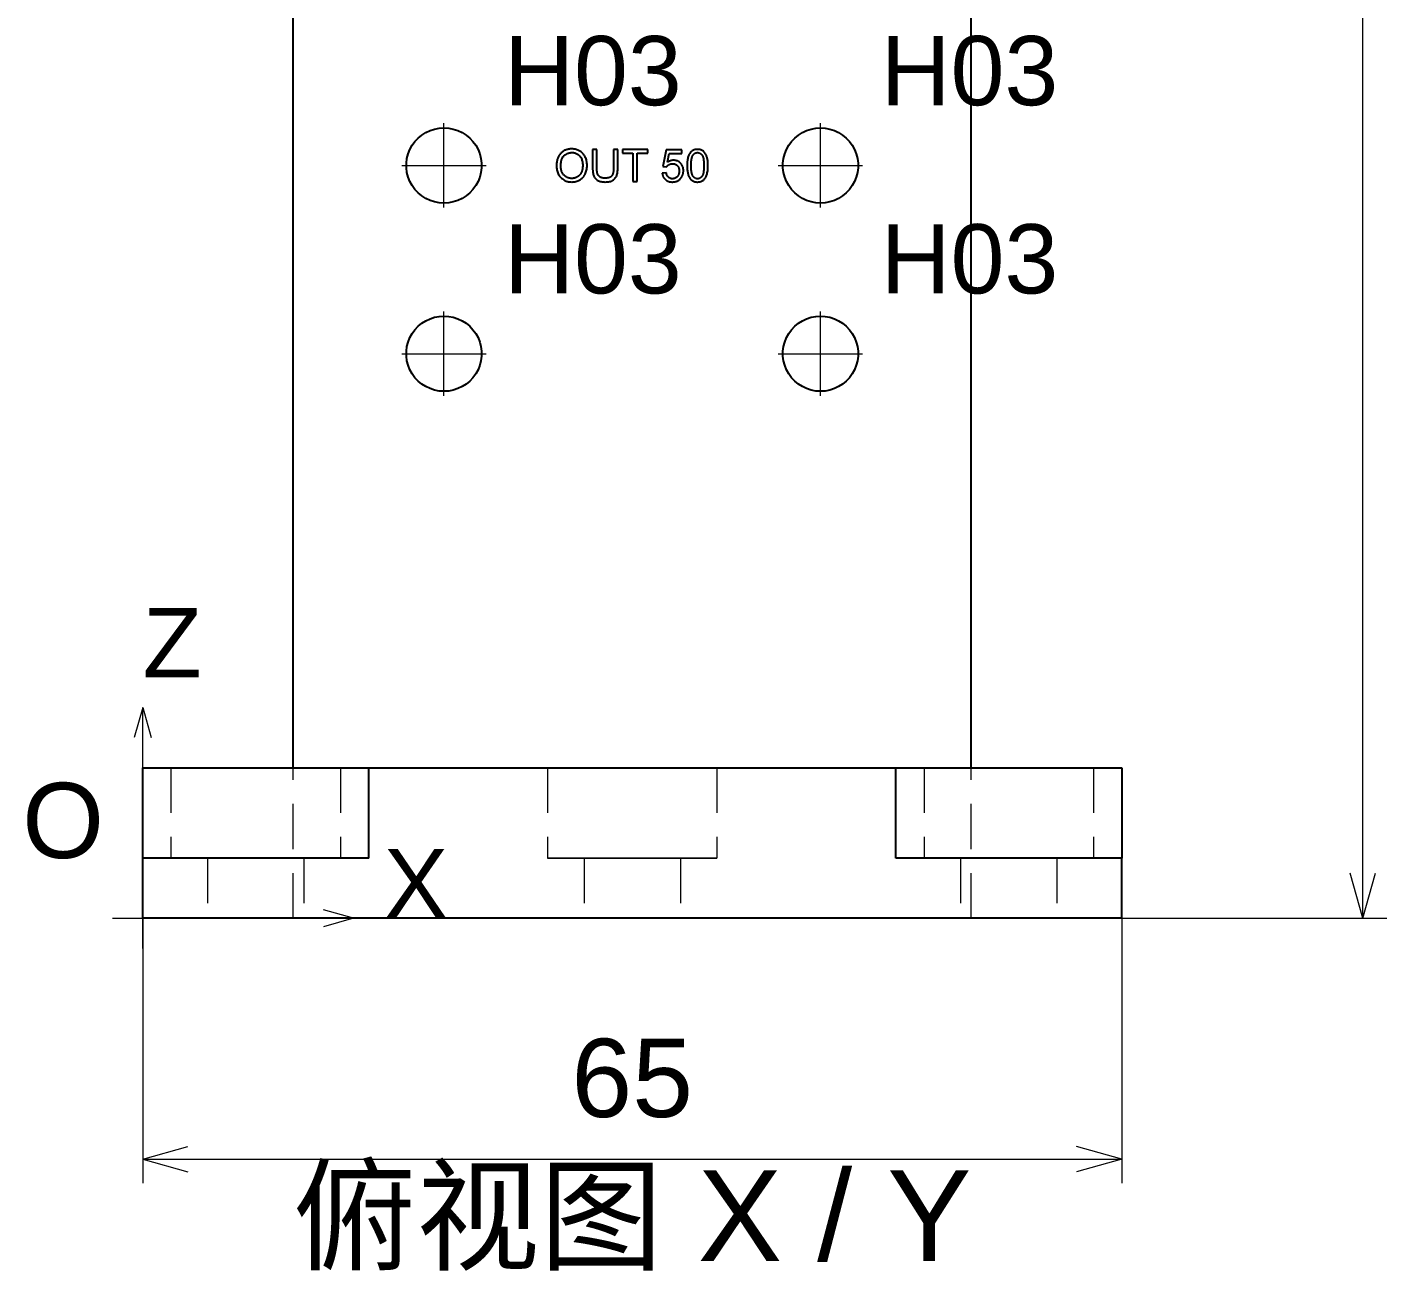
# Paper-space layout '01_三视图' of a CAD drawing. Header units: millimetres. Extents: x 8 to 451, y 8 to 289.
# Drawn here: x 140.92 to 186.05, y 122.04 to 163.34 of the extents above; entities that cross this region are included whole.
import ezdxf
from ezdxf.enums import TextEntityAlignment as Align

# ---------------------------------------------------------------- set-up
doc = ezdxf.new("R2010")
doc.units = ezdxf.units.MM
doc.linetypes.add('WP_HIDDEN', pattern=[2.3, 1.5, -0.8])
for name, color, linetype, lineweight in [('ANNOTATIONS', 7, 'CONTINUOUS', 18), ('HIDDEN', 7, 'WP_HIDDEN', 13), ('VISIBLE', 7, 'CONTINUOUS', 25)]:
    doc.layers.add(name, color=color, linetype=linetype, lineweight=lineweight)
doc.styles.add('CJK', font='Arial Unicode.ttf')

psp = doc.layouts.new('01_三视图')

# ---------------------------------------------------------------- linework, layer by layer
at = {"layer": 'ANNOTATIONS'}
for p, q in [((185.25, 133.75), (185.25, 246.25)), ((154.75, 157.35), (154.75, 160.15)), ((167.25, 157.35), (167.25, 160.15)), ((153.35, 158.75), (156.15, 158.75)), ((165.85, 158.75), (168.65, 158.75)), ((154.75, 151.1), (154.75, 153.9)), ((167.25, 151.1), (167.25, 153.9)), ((153.35, 152.5), (156.15, 152.5)), ((165.85, 152.5), (168.65, 152.5)), ((144.75, 140.75), (144.47, 139.75)), ((144.75, 133.75), (144.75, 140.75)), ((144.75, 140.75), (145.03, 139.75)), ((185.25, 133.75), (184.83, 135.25)), ((185.25, 133.75), (185.67, 135.25)), ((144.75, 132.75), (144.75, 134.75)), ((143.75, 133.75), (145.75, 133.75)), ((144.75, 133.75), (151.75, 133.75)), ((144.75, 133.75), (144.75, 124.95)), ((151.75, 133.75), (150.75, 134.03)), ((151.75, 133.75), (150.75, 133.47)), ((177.25, 133.75), (177.25, 124.95)), ((177.25, 133.75), (186.05, 133.75)), ((144.75, 125.75), (146.25, 126.17)), ((177.25, 125.75), (175.75, 126.17)), ((144.75, 125.75), (177.25, 125.75)), ((144.75, 125.75), (146.25, 125.33)), ((177.25, 125.75), (175.75, 125.33))]:
    psp.add_line(p, q, dxfattribs=at)
at = {"layer": 'HIDDEN'}
for points in [[(149.75, 138.75), (149.75, 246.25)], [(172.25, 138.75), (172.25, 246.25)], [(144.75, 138.75), (148.25, 138.75)], [(144.75, 133.75), (144.75, 138.75)], [(151.312, 138.75), (151.242, 138.75), (151.034, 138.75), (150.699, 138.75), (150.254, 138.75), (149.72, 138.75), (149.126, 138.75), (148.5, 138.75), (147.874, 138.75), (147.28, 138.75), (146.746, 138.75), (146.301, 138.75), (145.966, 138.75), (145.758, 138.75), (145.688, 138.75)], [(145.688, 138.75), (145.705, 138.75), (145.758, 138.75), (145.845, 138.75), (145.966, 138.75), (146.119, 138.75), (146.301, 138.75), (146.511, 138.75), (146.746, 138.75), (147.004, 138.75), (147.28, 138.75), (147.571, 138.75), (147.874, 138.75), (148.185, 138.75), (148.5, 138.75)], [(145.688, 138.75), (145.688, 135.75)], [(148.25, 138.75), (148.418, 138.75), (148.584, 138.75), (148.745, 138.75), (148.901, 138.75), (149.048, 138.75), (149.185, 138.75), (149.311, 138.75), (149.423, 138.75), (149.52, 138.75), (149.601, 138.75), (149.666, 138.75), (149.712, 138.75), (149.741, 138.75), (149.75, 138.75)], [(148.5, 138.75), (148.815, 138.75), (149.126, 138.75), (149.429, 138.75), (149.72, 138.75), (149.996, 138.75), (150.254, 138.75), (150.489, 138.75), (150.699, 138.75), (150.881, 138.75), (151.034, 138.75), (151.155, 138.75), (151.242, 138.75), (151.295, 138.75), (151.312, 138.75)], [(149.75, 138.75), (172.25, 138.75)], [(149.75, 133.75), (149.75, 138.75)], [(151.312, 138.75), (151.312, 135.75)], [(163.812, 138.75), (163.742, 138.75), (163.534, 138.75), (163.199, 138.75), (162.754, 138.75), (162.22, 138.75), (161.626, 138.75), (161, 138.75), (160.374, 138.75), (159.78, 138.75), (159.246, 138.75), (158.801, 138.75), (158.466, 138.75), (158.258, 138.75), (158.188, 138.75)], [(158.188, 138.75), (158.205, 138.75), (158.258, 138.75), (158.345, 138.75), (158.466, 138.75), (158.619, 138.75), (158.801, 138.75), (159.011, 138.75), (159.246, 138.75), (159.504, 138.75), (159.78, 138.75), (160.071, 138.75), (160.374, 138.75), (160.685, 138.75), (161, 138.75)], [(158.188, 138.75), (158.188, 135.75)], [(161, 138.75), (161.315, 138.75), (161.626, 138.75), (161.929, 138.75), (162.22, 138.75), (162.496, 138.75), (162.754, 138.75), (162.989, 138.75), (163.199, 138.75), (163.381, 138.75), (163.534, 138.75), (163.655, 138.75), (163.742, 138.75), (163.795, 138.75), (163.812, 138.75)], [(163.812, 138.75), (163.812, 135.75)], [(176.312, 138.75), (176.242, 138.75), (176.034, 138.75), (175.699, 138.75), (175.254, 138.75), (174.72, 138.75), (174.126, 138.75), (173.5, 138.75), (172.874, 138.75), (172.28, 138.75), (171.746, 138.75), (171.301, 138.75), (170.966, 138.75), (170.758, 138.75), (170.688, 138.75)], [(170.688, 138.75), (170.705, 138.75), (170.758, 138.75), (170.845, 138.75), (170.966, 138.75), (171.119, 138.75), (171.301, 138.75), (171.511, 138.75), (171.746, 138.75), (172.004, 138.75), (172.28, 138.75), (172.571, 138.75), (172.874, 138.75), (173.185, 138.75), (173.5, 138.75)], [(170.688, 138.75), (170.688, 135.75)], [(172.25, 138.75), (172.259, 138.75), (172.288, 138.75), (172.334, 138.75), (172.399, 138.75), (172.48, 138.75), (172.577, 138.75), (172.689, 138.75), (172.815, 138.75), (172.952, 138.75), (173.099, 138.75), (173.255, 138.75), (173.416, 138.75), (173.582, 138.75), (173.75, 138.75)], [(172.25, 133.75), (172.25, 138.75)], [(173.5, 138.75), (173.815, 138.75), (174.126, 138.75), (174.429, 138.75), (174.72, 138.75), (174.996, 138.75), (175.254, 138.75), (175.489, 138.75), (175.699, 138.75), (175.881, 138.75), (176.034, 138.75), (176.155, 138.75), (176.242, 138.75), (176.295, 138.75), (176.312, 138.75)], [(173.75, 138.75), (177.25, 138.75)], [(176.312, 138.75), (176.312, 135.75)], [(177.25, 133.75), (177.25, 138.75)], [(151.312, 135.75), (151.242, 135.75), (151.034, 135.75), (150.699, 135.75), (150.254, 135.75), (149.72, 135.75), (149.126, 135.75), (148.5, 135.75), (147.874, 135.75), (147.28, 135.75), (146.746, 135.75), (146.301, 135.75), (145.966, 135.75), (145.758, 135.75), (145.688, 135.75)], [(145.688, 135.75), (145.705, 135.75), (145.758, 135.75), (145.845, 135.75), (145.966, 135.75), (146.119, 135.75), (146.301, 135.75), (146.511, 135.75), (146.746, 135.75), (147.004, 135.75), (147.28, 135.75), (147.571, 135.75), (147.874, 135.75), (148.185, 135.75), (148.5, 135.75)], [(150.1, 135.75), (150.06, 135.75), (149.942, 135.75), (149.751, 135.75), (149.498, 135.75), (149.194, 135.75), (148.856, 135.75), (148.5, 135.75), (148.144, 135.75), (147.806, 135.75), (147.502, 135.75), (147.249, 135.75), (147.058, 135.75), (146.94, 135.75), (146.9, 135.75)], [(146.9, 135.75), (146.91, 135.75), (146.94, 135.75), (146.99, 135.75), (147.058, 135.75), (147.145, 135.75), (147.249, 135.75), (147.369, 135.75), (147.502, 135.75), (147.649, 135.75), (147.806, 135.75), (147.972, 135.75), (148.144, 135.75), (148.321, 135.75), (148.5, 135.75)], [(146.9, 135.75), (146.9, 133.75)], [(148.5, 135.75), (148.815, 135.75), (149.126, 135.75), (149.429, 135.75), (149.72, 135.75), (149.996, 135.75), (150.254, 135.75), (150.489, 135.75), (150.699, 135.75), (150.881, 135.75), (151.034, 135.75), (151.155, 135.75), (151.242, 135.75), (151.295, 135.75), (151.312, 135.75)], [(148.5, 135.75), (148.679, 135.75), (148.856, 135.75), (149.028, 135.75), (149.194, 135.75), (149.351, 135.75), (149.498, 135.75), (149.631, 135.75), (149.751, 135.75), (149.855, 135.75), (149.942, 135.75), (150.01, 135.75), (150.06, 135.75), (150.09, 135.75), (150.1, 135.75)], [(150.1, 135.75), (150.1, 133.75)], [(163.812, 135.75), (163.742, 135.75), (163.534, 135.75), (163.199, 135.75), (162.754, 135.75), (162.22, 135.75), (161.626, 135.75), (161, 135.75), (160.374, 135.75), (159.78, 135.75), (159.246, 135.75), (158.801, 135.75), (158.466, 135.75), (158.258, 135.75), (158.188, 135.75)], [(158.188, 135.75), (158.205, 135.75), (158.258, 135.75), (158.345, 135.75), (158.466, 135.75), (158.619, 135.75), (158.801, 135.75), (159.011, 135.75), (159.246, 135.75), (159.504, 135.75), (159.78, 135.75), (160.071, 135.75), (160.374, 135.75), (160.685, 135.75), (161, 135.75)], [(162.6, 135.75), (162.56, 135.75), (162.442, 135.75), (162.251, 135.75), (161.998, 135.75), (161.694, 135.75), (161.356, 135.75), (161, 135.75), (160.644, 135.75), (160.306, 135.75), (160.002, 135.75), (159.749, 135.75), (159.558, 135.75), (159.44, 135.75), (159.4, 135.75)], [(159.4, 135.75), (159.41, 135.75), (159.44, 135.75), (159.49, 135.75), (159.558, 135.75), (159.645, 135.75), (159.749, 135.75), (159.869, 135.75), (160.002, 135.75), (160.149, 135.75), (160.306, 135.75), (160.472, 135.75), (160.644, 135.75), (160.821, 135.75), (161, 135.75)], [(159.4, 135.75), (159.4, 133.75)], [(161, 135.75), (161.179, 135.75), (161.356, 135.75), (161.528, 135.75), (161.694, 135.75), (161.851, 135.75), (161.998, 135.75), (162.131, 135.75), (162.251, 135.75), (162.355, 135.75), (162.442, 135.75), (162.51, 135.75), (162.56, 135.75), (162.59, 135.75), (162.6, 135.75)], [(161, 135.75), (161.315, 135.75), (161.626, 135.75), (161.929, 135.75), (162.22, 135.75), (162.496, 135.75), (162.754, 135.75), (162.989, 135.75), (163.199, 135.75), (163.381, 135.75), (163.534, 135.75), (163.655, 135.75), (163.742, 135.75), (163.795, 135.75), (163.812, 135.75)], [(162.6, 135.75), (162.6, 133.75)], [(176.312, 135.75), (176.242, 135.75), (176.034, 135.75), (175.699, 135.75), (175.254, 135.75), (174.72, 135.75), (174.126, 135.75), (173.5, 135.75), (172.874, 135.75), (172.28, 135.75), (171.746, 135.75), (171.301, 135.75), (170.966, 135.75), (170.758, 135.75), (170.688, 135.75)], [(170.688, 135.75), (170.705, 135.75), (170.758, 135.75), (170.845, 135.75), (170.966, 135.75), (171.119, 135.75), (171.301, 135.75), (171.511, 135.75), (171.746, 135.75), (172.004, 135.75), (172.28, 135.75), (172.571, 135.75), (172.874, 135.75), (173.185, 135.75), (173.5, 135.75)], [(175.1, 135.75), (175.06, 135.75), (174.942, 135.75), (174.751, 135.75), (174.498, 135.75), (174.194, 135.75), (173.856, 135.75), (173.5, 135.75), (173.144, 135.75), (172.806, 135.75), (172.502, 135.75), (172.249, 135.75), (172.058, 135.75), (171.94, 135.75), (171.9, 135.75)], [(171.9, 135.75), (171.91, 135.75), (171.94, 135.75), (171.99, 135.75), (172.058, 135.75), (172.145, 135.75), (172.249, 135.75), (172.369, 135.75), (172.502, 135.75), (172.649, 135.75), (172.806, 135.75), (172.972, 135.75), (173.144, 135.75), (173.321, 135.75), (173.5, 135.75)], [(171.9, 135.75), (171.9, 133.75)], [(173.5, 135.75), (173.815, 135.75), (174.126, 135.75), (174.429, 135.75), (174.72, 135.75), (174.996, 135.75), (175.254, 135.75), (175.489, 135.75), (175.699, 135.75), (175.881, 135.75), (176.034, 135.75), (176.155, 135.75), (176.242, 135.75), (176.295, 135.75), (176.312, 135.75)], [(173.5, 135.75), (173.679, 135.75), (173.856, 135.75), (174.028, 135.75), (174.194, 135.75), (174.351, 135.75), (174.498, 135.75), (174.631, 135.75), (174.751, 135.75), (174.855, 135.75), (174.942, 135.75), (175.01, 135.75), (175.06, 135.75), (175.09, 135.75), (175.1, 135.75)], [(175.1, 135.75), (175.1, 133.75)], [(144.75, 133.75), (148.25, 133.75)], [(150.1, 133.75), (150.06, 133.75), (149.942, 133.75), (149.751, 133.75), (149.498, 133.75), (149.194, 133.75), (148.856, 133.75), (148.5, 133.75), (148.144, 133.75), (147.806, 133.75), (147.502, 133.75), (147.249, 133.75), (147.058, 133.75), (146.94, 133.75), (146.9, 133.75)], [(146.9, 133.75), (146.91, 133.75), (146.94, 133.75), (146.99, 133.75), (147.058, 133.75), (147.145, 133.75), (147.249, 133.75), (147.369, 133.75), (147.502, 133.75), (147.649, 133.75), (147.806, 133.75), (147.972, 133.75), (148.144, 133.75), (148.321, 133.75), (148.5, 133.75)], [(148.25, 133.75), (148.418, 133.75), (148.584, 133.75), (148.745, 133.75), (148.901, 133.75), (149.048, 133.75), (149.185, 133.75), (149.311, 133.75), (149.423, 133.75), (149.52, 133.75), (149.601, 133.75), (149.666, 133.75), (149.712, 133.75), (149.741, 133.75), (149.75, 133.75)], [(148.5, 133.75), (148.679, 133.75), (148.856, 133.75), (149.028, 133.75), (149.194, 133.75), (149.351, 133.75), (149.498, 133.75), (149.631, 133.75), (149.751, 133.75), (149.855, 133.75), (149.942, 133.75), (150.01, 133.75), (150.06, 133.75), (150.09, 133.75), (150.1, 133.75)], [(149.75, 133.75), (172.25, 133.75)], [(162.6, 133.75), (162.56, 133.75), (162.442, 133.75), (162.251, 133.75), (161.998, 133.75), (161.694, 133.75), (161.356, 133.75), (161, 133.75), (160.644, 133.75), (160.306, 133.75), (160.002, 133.75), (159.749, 133.75), (159.558, 133.75), (159.44, 133.75), (159.4, 133.75)], [(159.4, 133.75), (159.41, 133.75), (159.44, 133.75), (159.49, 133.75), (159.558, 133.75), (159.645, 133.75), (159.749, 133.75), (159.869, 133.75), (160.002, 133.75), (160.149, 133.75), (160.306, 133.75), (160.472, 133.75), (160.644, 133.75), (160.821, 133.75), (161, 133.75)], [(161, 133.75), (161.179, 133.75), (161.356, 133.75), (161.528, 133.75), (161.694, 133.75), (161.851, 133.75), (161.998, 133.75), (162.131, 133.75), (162.251, 133.75), (162.355, 133.75), (162.442, 133.75), (162.51, 133.75), (162.56, 133.75), (162.59, 133.75), (162.6, 133.75)], [(175.1, 133.75), (175.06, 133.75), (174.942, 133.75), (174.751, 133.75), (174.498, 133.75), (174.194, 133.75), (173.856, 133.75), (173.5, 133.75), (173.144, 133.75), (172.806, 133.75), (172.502, 133.75), (172.249, 133.75), (172.058, 133.75), (171.94, 133.75), (171.9, 133.75)], [(171.9, 133.75), (171.91, 133.75), (171.94, 133.75), (171.99, 133.75), (172.058, 133.75), (172.145, 133.75), (172.249, 133.75), (172.369, 133.75), (172.502, 133.75), (172.649, 133.75), (172.806, 133.75), (172.972, 133.75), (173.144, 133.75), (173.321, 133.75), (173.5, 133.75)], [(172.25, 133.75), (172.259, 133.75), (172.288, 133.75), (172.334, 133.75), (172.399, 133.75), (172.48, 133.75), (172.577, 133.75), (172.689, 133.75), (172.815, 133.75), (172.952, 133.75), (173.099, 133.75), (173.255, 133.75), (173.416, 133.75), (173.582, 133.75), (173.75, 133.75)], [(173.5, 133.75), (173.679, 133.75), (173.856, 133.75), (174.028, 133.75), (174.194, 133.75), (174.351, 133.75), (174.498, 133.75), (174.631, 133.75), (174.751, 133.75), (174.855, 133.75), (174.942, 133.75), (175.01, 133.75), (175.06, 133.75), (175.09, 133.75), (175.1, 133.75)], [(173.75, 133.75), (177.25, 133.75)]]:
    psp.add_lwpolyline(points, dxfattribs=at)
at = {"layer": 'VISIBLE'}
for points in [[(149.75, 140.25), (149.75, 246.25)], [(172.25, 140.25), (172.25, 246.25)], [(154.75, 157.5), (154.593, 157.51), (154.439, 157.539), (154.29, 157.588), (154.148, 157.655), (154.015, 157.739), (153.894, 157.839), (153.787, 157.953), (153.695, 158.08), (153.619, 158.218), (153.561, 158.364), (153.522, 158.516), (153.502, 158.672), (153.502, 158.828), (153.522, 158.984), (153.561, 159.136), (153.619, 159.282), (153.695, 159.42), (153.787, 159.547), (153.894, 159.661), (154.015, 159.761), (154.148, 159.845), (154.29, 159.912), (154.439, 159.961), (154.593, 159.99), (154.75, 160), (154.907, 159.99), (155.061, 159.961), (155.21, 159.912), (155.352, 159.845), (155.485, 159.761), (155.606, 159.661), (155.713, 159.547), (155.805, 159.42), (155.881, 159.282), (155.939, 159.136), (155.978, 158.984), (155.998, 158.828), (155.998, 158.672), (155.978, 158.516), (155.939, 158.364), (155.881, 158.218), (155.805, 158.08), (155.713, 157.953), (155.606, 157.839), (155.485, 157.739), (155.352, 157.655), (155.21, 157.588), (155.061, 157.539), (154.907, 157.51), (154.75, 157.5)], [(167.25, 157.5), (167.093, 157.51), (166.939, 157.539), (166.79, 157.588), (166.648, 157.655), (166.515, 157.739), (166.394, 157.839), (166.287, 157.953), (166.195, 158.08), (166.119, 158.218), (166.061, 158.364), (166.022, 158.516), (166.002, 158.672), (166.002, 158.828), (166.022, 158.984), (166.061, 159.136), (166.119, 159.282), (166.195, 159.42), (166.287, 159.547), (166.394, 159.661), (166.515, 159.761), (166.648, 159.845), (166.79, 159.912), (166.939, 159.961), (167.093, 159.99), (167.25, 160), (167.407, 159.99), (167.561, 159.961), (167.71, 159.912), (167.852, 159.845), (167.985, 159.761), (168.106, 159.661), (168.213, 159.547), (168.305, 159.42), (168.381, 159.282), (168.439, 159.136), (168.478, 158.984), (168.498, 158.828), (168.498, 158.672), (168.478, 158.516), (168.439, 158.364), (168.381, 158.218), (168.305, 158.08), (168.213, 157.953), (168.106, 157.839), (167.985, 157.739), (167.852, 157.655), (167.71, 157.588), (167.561, 157.539), (167.407, 157.51), (167.25, 157.5)], [(158.499, 158.89), (158.494, 158.861)], [(158.505, 158.918), (158.499, 158.89)], [(158.513, 158.945), (158.505, 158.918)], [(158.521, 158.972), (158.513, 158.945)], [(158.53, 158.997), (158.521, 158.972)], [(158.541, 159.022), (158.53, 158.997)], [(158.552, 159.045), (158.541, 159.022)], [(158.565, 159.068), (158.552, 159.045)], [(158.579, 159.09), (158.565, 159.068)], [(158.594, 159.111), (158.579, 159.09)], [(158.61, 159.131), (158.594, 159.111)], [(158.627, 159.15), (158.61, 159.131)], [(158.646, 159.168), (158.627, 159.15)], [(158.641, 158.87), (158.645, 158.894)], [(158.645, 158.894), (158.651, 158.917)], [(158.664, 159.185), (158.646, 159.168)], [(158.651, 158.917), (158.657, 158.939)], [(158.657, 158.939), (158.664, 158.96)], [(158.684, 159.201), (158.664, 159.185)], [(158.664, 158.96), (158.672, 158.98)], [(158.672, 158.98), (158.681, 158.999)], [(158.681, 158.999), (158.691, 159.016)], [(158.704, 159.216), (158.684, 159.201)], [(158.691, 159.016), (158.701, 159.033)], [(158.701, 159.033), (158.713, 159.049)], [(158.724, 159.229), (158.704, 159.216)], [(158.713, 159.049), (158.725, 159.063)], [(158.746, 159.242), (158.724, 159.229)], [(158.725, 159.063), (158.738, 159.076)], [(158.738, 159.076), (158.752, 159.089)], [(158.768, 159.253), (158.746, 159.242)], [(158.752, 159.089), (158.766, 159.1)], [(158.766, 159.1), (158.78, 159.111)], [(158.79, 159.263), (158.768, 159.253)], [(158.78, 159.111), (158.794, 159.121)], [(158.813, 159.271), (158.79, 159.263)], [(158.794, 159.121), (158.809, 159.13)], [(158.809, 159.13), (158.825, 159.139)], [(158.837, 159.279), (158.813, 159.271)], [(158.825, 159.139), (158.84, 159.146)], [(158.862, 159.285), (158.837, 159.279)], [(158.84, 159.146), (158.856, 159.153)], [(158.856, 159.153), (158.872, 159.159)], [(158.887, 159.291), (158.862, 159.285)], [(158.872, 159.159), (158.889, 159.164)], [(158.913, 159.295), (158.887, 159.291)], [(158.889, 159.164), (158.906, 159.169)], [(158.906, 159.169), (158.923, 159.172)], [(158.939, 159.298), (158.913, 159.295)], [(158.923, 159.172), (158.941, 159.175)], [(158.967, 159.299), (158.939, 159.298)], [(158.941, 159.175), (158.958, 159.177)], [(158.958, 159.177), (158.977, 159.179)], [(158.994, 159.3), (158.967, 159.299)], [(158.977, 159.179), (158.995, 159.179)], [(159.031, 159.299), (158.994, 159.3)], [(158.995, 159.179), (159.021, 159.178)], [(159.021, 159.178), (159.046, 159.176)], [(159.066, 159.296), (159.031, 159.299)], [(159.046, 159.176), (159.071, 159.171)], [(159.101, 159.29), (159.066, 159.296)], [(159.071, 159.171), (159.095, 159.166)], [(159.095, 159.166), (159.118, 159.158)], [(159.134, 159.282), (159.101, 159.29)], [(159.118, 159.158), (159.141, 159.149)], [(159.167, 159.273), (159.134, 159.282)], [(159.141, 159.149), (159.163, 159.138)], [(159.163, 159.138), (159.185, 159.126)], [(159.199, 159.26), (159.167, 159.273)], [(159.185, 159.126), (159.205, 159.112)], [(159.23, 159.246), (159.199, 159.26)], [(159.205, 159.112), (159.224, 159.096)], [(159.224, 159.096), (159.242, 159.08)], [(159.26, 159.23), (159.23, 159.246)], [(159.242, 159.08), (159.259, 159.061)], [(159.259, 159.061), (159.274, 159.042)], [(159.274, 159.221), (159.26, 159.23)], [(159.288, 159.211), (159.274, 159.221)], [(159.274, 159.042), (159.289, 159.021)], [(159.302, 159.201), (159.288, 159.211)], [(159.289, 159.021), (159.301, 158.999)], [(159.301, 158.999), (159.313, 158.976)], [(159.315, 159.191), (159.302, 159.201)], [(159.313, 158.976), (159.323, 158.951)], [(159.328, 159.18), (159.315, 159.191)], [(159.323, 158.951), (159.332, 158.925)], [(159.34, 159.169), (159.328, 159.18)], [(159.332, 158.925), (159.34, 158.898)], [(159.352, 159.158), (159.34, 159.169)], [(159.34, 158.898), (159.346, 158.87)], [(159.364, 159.145), (159.352, 159.158)], [(159.375, 159.133), (159.364, 159.145)], [(159.386, 159.12), (159.375, 159.133)], [(159.396, 159.107), (159.386, 159.12)], [(159.405, 159.093), (159.396, 159.107)], [(159.415, 159.079), (159.405, 159.093)], [(159.424, 159.064), (159.415, 159.079)], [(159.44, 159.034), (159.424, 159.064)], [(159.454, 159.002), (159.44, 159.034)], [(159.467, 158.969), (159.454, 159.002)], [(159.478, 158.934), (159.467, 158.969)], [(159.486, 158.899), (159.478, 158.934)], [(159.493, 158.863), (159.486, 158.899)], [(159.685, 159.281), (159.685, 158.667)], [(159.826, 159.281), (159.685, 159.281)], [(159.826, 158.668), (159.826, 159.281)], [(160.381, 159.281), (160.381, 158.668)], [(160.521, 159.281), (160.381, 159.281)], [(160.521, 158.667), (160.521, 159.281)], [(160.676, 159.281), (160.676, 159.156)], [(161.518, 159.281), (160.676, 159.281)], [(160.676, 159.156), (161.026, 159.156)], [(161.026, 159.156), (161.026, 158.218)], [(161.167, 159.156), (161.518, 159.156)], [(161.167, 158.218), (161.167, 159.156)], [(161.518, 159.156), (161.518, 159.281)], [(162.122, 159.267), (162.019, 158.721)], [(162.65, 159.267), (162.122, 159.267)], [(162.169, 158.856), (162.226, 159.142)], [(162.217, 158.885), (162.193, 158.872)], [(162.242, 158.897), (162.217, 158.885)], [(162.226, 159.142), (162.65, 159.142)], [(162.267, 158.906), (162.242, 158.897)], [(162.292, 158.914), (162.267, 158.906)], [(162.318, 158.919), (162.292, 158.914)], [(162.344, 158.922), (162.318, 158.919)], [(162.37, 158.923), (162.344, 158.922)], [(162.387, 158.923), (162.37, 158.923)], [(162.404, 158.921), (162.387, 158.923)], [(162.42, 158.92), (162.404, 158.921)], [(162.437, 158.917), (162.42, 158.92)], [(162.453, 158.914), (162.437, 158.917)], [(162.468, 158.909), (162.453, 158.914)], [(162.483, 158.904), (162.468, 158.909)], [(162.498, 158.899), (162.483, 158.904)], [(162.513, 158.892), (162.498, 158.899)], [(162.527, 158.885), (162.513, 158.892)], [(162.541, 158.877), (162.527, 158.885)], [(162.554, 158.869), (162.541, 158.877)], [(162.65, 159.142), (162.65, 159.267)], [(162.831, 158.913), (162.827, 158.873)], [(162.837, 158.949), (162.831, 158.913)], [(162.843, 158.984), (162.837, 158.949)], [(162.851, 159.016), (162.843, 158.984)], [(162.86, 159.046), (162.851, 159.016)], [(162.871, 159.074), (162.86, 159.046)], [(162.882, 159.1), (162.871, 159.074)], [(162.895, 159.125), (162.882, 159.1)], [(162.909, 159.148), (162.895, 159.125)], [(162.924, 159.169), (162.909, 159.148)], [(162.94, 159.189), (162.924, 159.169)], [(162.957, 159.207), (162.94, 159.189)], [(162.976, 159.223), (162.957, 159.207)], [(162.96, 158.863), (162.962, 158.89)], [(162.962, 158.89), (162.965, 158.916)], [(162.965, 158.916), (162.969, 158.94)], [(162.969, 158.94), (162.972, 158.963)], [(162.972, 158.963), (162.977, 158.985)], [(162.995, 159.238), (162.976, 159.223)], [(162.977, 158.985), (162.982, 159.005)], [(162.982, 159.005), (162.988, 159.025)], [(162.988, 159.025), (162.994, 159.042)], [(162.994, 159.042), (163, 159.059)], [(163.016, 159.25), (162.995, 159.238)], [(163, 159.059), (163.007, 159.074)], [(163.007, 159.074), (163.015, 159.089)], [(163.015, 159.089), (163.023, 159.101)], [(163.039, 159.261), (163.016, 159.25)], [(163.023, 159.101), (163.037, 159.119)], [(163.037, 159.119), (163.044, 159.127)], [(163.062, 159.27), (163.039, 159.261)], [(163.044, 159.127), (163.052, 159.135)], [(163.052, 159.135), (163.06, 159.141)], [(163.06, 159.141), (163.068, 159.148)], [(163.087, 159.277), (163.062, 159.27)], [(163.068, 159.148), (163.077, 159.153)], [(163.077, 159.153), (163.086, 159.158)], [(163.086, 159.158), (163.095, 159.163)], [(163.113, 159.282), (163.087, 159.277)], [(163.095, 159.163), (163.104, 159.167)], [(163.104, 159.167), (163.114, 159.17)], [(163.14, 159.285), (163.113, 159.282)], [(163.114, 159.17), (163.124, 159.173)], [(163.124, 159.173), (163.134, 159.175)], [(163.134, 159.175), (163.145, 159.176)], [(163.168, 159.285), (163.14, 159.285)], [(163.145, 159.176), (163.156, 159.177)], [(163.156, 159.177), (163.167, 159.177)], [(163.167, 159.177), (163.178, 159.177)], [(163.189, 159.285), (163.168, 159.285)], [(163.178, 159.177), (163.189, 159.176)], [(163.21, 159.283), (163.189, 159.285)], [(163.189, 159.176), (163.2, 159.174)], [(163.2, 159.174), (163.21, 159.172)], [(163.229, 159.281), (163.21, 159.283)], [(163.21, 159.172), (163.221, 159.169)], [(163.221, 159.169), (163.231, 159.165)], [(163.248, 159.277), (163.229, 159.281)], [(163.231, 159.165), (163.241, 159.161)], [(163.241, 159.161), (163.25, 159.156)], [(163.267, 159.272), (163.248, 159.277)], [(163.25, 159.156), (163.26, 159.15)], [(163.26, 159.15), (163.269, 159.144)], [(163.285, 159.266), (163.267, 159.272)], [(163.269, 159.144), (163.278, 159.137)], [(163.278, 159.137), (163.287, 159.129)], [(163.302, 159.259), (163.285, 159.266)], [(163.287, 159.129), (163.295, 159.12)], [(163.295, 159.12), (163.303, 159.111)], [(163.318, 159.251), (163.302, 159.259)], [(163.303, 159.111), (163.312, 159.102)], [(163.312, 159.102), (163.319, 159.091)], [(163.334, 159.242), (163.318, 159.251)], [(163.319, 159.091), (163.327, 159.08)], [(163.327, 159.08), (163.334, 159.067)], [(163.349, 159.232), (163.334, 159.242)], [(163.334, 159.067), (163.34, 159.053)], [(163.34, 159.053), (163.346, 159.037)], [(163.346, 159.037), (163.352, 159.02)], [(163.363, 159.221), (163.349, 159.232)], [(163.352, 159.02), (163.357, 159.002)], [(163.357, 159.002), (163.361, 158.982)], [(163.361, 158.982), (163.365, 158.961)], [(163.377, 159.209), (163.363, 159.221)], [(163.365, 158.961), (163.369, 158.938)], [(163.369, 158.938), (163.372, 158.914)], [(163.372, 158.914), (163.375, 158.889)], [(163.375, 158.889), (163.377, 158.863)], [(163.39, 159.196), (163.377, 159.209)], [(163.402, 159.182), (163.39, 159.196)], [(163.414, 159.167), (163.402, 159.182)], [(163.425, 159.152), (163.414, 159.167)], [(163.435, 159.135), (163.425, 159.152)], [(163.445, 159.117), (163.435, 159.135)], [(163.454, 159.099), (163.445, 159.117)], [(163.462, 159.08), (163.454, 159.099)], [(163.47, 159.06), (163.462, 159.08)], [(163.478, 159.038), (163.47, 159.06)], [(163.485, 159.016), (163.478, 159.038)], [(163.491, 158.994), (163.485, 159.016)], [(163.496, 158.969), (163.491, 158.994)], [(163.501, 158.943), (163.496, 158.969)], [(163.505, 158.915), (163.501, 158.943)], [(163.509, 158.884), (163.505, 158.915)], [(163.511, 158.852), (163.509, 158.884)], [(158.486, 158.768), (158.485, 158.736)], [(158.485, 158.736), (158.486, 158.701)], [(158.488, 158.8), (158.486, 158.768)], [(158.486, 158.701), (158.489, 158.667)], [(158.49, 158.831), (158.488, 158.8)], [(158.489, 158.667), (158.494, 158.633)], [(158.494, 158.861), (158.49, 158.831)], [(158.494, 158.633), (158.501, 158.6)], [(158.501, 158.6), (158.509, 158.567)], [(158.509, 158.567), (158.52, 158.534)], [(158.52, 158.534), (158.532, 158.502)], [(158.532, 158.502), (158.546, 158.47)], [(158.546, 158.47), (158.562, 158.44)], [(158.562, 158.44), (158.58, 158.411)], [(158.63, 158.734), (158.631, 158.763)], [(158.631, 158.71), (158.63, 158.734)], [(158.631, 158.763), (158.632, 158.792)], [(158.632, 158.687), (158.631, 158.71)], [(158.632, 158.792), (158.634, 158.819)], [(158.634, 158.664), (158.632, 158.687)], [(158.634, 158.819), (158.637, 158.845)], [(158.637, 158.643), (158.634, 158.664)], [(158.637, 158.845), (158.641, 158.87)], [(158.64, 158.622), (158.637, 158.643)], [(158.645, 158.601), (158.64, 158.622)], [(158.65, 158.581), (158.645, 158.601)], [(158.656, 158.562), (158.65, 158.581)], [(158.663, 158.543), (158.656, 158.562)], [(158.671, 158.525), (158.663, 158.543)], [(158.679, 158.508), (158.671, 158.525)], [(158.688, 158.491), (158.679, 158.508)], [(158.699, 158.475), (158.688, 158.491)], [(158.709, 158.46), (158.699, 158.475)], [(158.721, 158.445), (158.709, 158.46)], [(158.734, 158.431), (158.721, 158.445)], [(158.747, 158.418), (158.734, 158.431)], [(159.254, 158.432), (159.241, 158.419)], [(159.267, 158.446), (159.254, 158.432)], [(159.278, 158.461), (159.267, 158.446)], [(159.289, 158.477), (159.278, 158.461)], [(159.299, 158.494), (159.289, 158.477)], [(159.308, 158.511), (159.299, 158.494)], [(159.317, 158.529), (159.308, 158.511)], [(159.324, 158.548), (159.317, 158.529)], [(159.331, 158.567), (159.324, 158.548)], [(159.337, 158.587), (159.331, 158.567)], [(159.342, 158.608), (159.337, 158.587)], [(159.347, 158.63), (159.342, 158.608)], [(159.346, 158.87), (159.351, 158.842)], [(159.35, 158.652), (159.347, 158.63)], [(159.353, 158.675), (159.35, 158.652)], [(159.351, 158.842), (159.354, 158.812)], [(159.355, 158.699), (159.353, 158.675)], [(159.354, 158.812), (159.356, 158.781)], [(159.356, 158.724), (159.355, 158.699)], [(159.356, 158.781), (159.357, 158.749)], [(159.357, 158.749), (159.356, 158.724)], [(159.41, 158.413), (159.419, 158.428)], [(159.419, 158.428), (159.428, 158.443)], [(159.428, 158.443), (159.437, 158.459)], [(159.437, 158.459), (159.452, 158.491)], [(159.452, 158.491), (159.465, 158.525)], [(159.465, 158.525), (159.476, 158.559)], [(159.476, 158.559), (159.486, 158.595)], [(159.486, 158.595), (159.493, 158.632)], [(159.498, 158.826), (159.493, 158.863)], [(159.493, 158.632), (159.498, 158.669)], [(159.501, 158.788), (159.498, 158.826)], [(159.498, 158.669), (159.501, 158.708)], [(159.502, 158.748), (159.501, 158.788)], [(159.501, 158.708), (159.502, 158.748)], [(159.685, 158.667), (159.686, 158.626)], [(159.686, 158.626), (159.688, 158.587)], [(159.688, 158.587), (159.691, 158.55)], [(159.691, 158.55), (159.696, 158.516)], [(159.696, 158.516), (159.701, 158.484)], [(159.701, 158.484), (159.708, 158.454)], [(159.708, 158.454), (159.716, 158.426)], [(159.716, 158.426), (159.726, 158.4)], [(159.826, 158.634), (159.826, 158.668)], [(159.828, 158.603), (159.826, 158.634)], [(159.83, 158.574), (159.828, 158.603)], [(159.832, 158.547), (159.83, 158.574)], [(159.836, 158.523), (159.832, 158.547)], [(159.841, 158.501), (159.836, 158.523)], [(159.846, 158.481), (159.841, 158.501)], [(159.852, 158.464), (159.846, 158.481)], [(159.859, 158.448), (159.852, 158.464)], [(159.867, 158.433), (159.859, 158.448)], [(159.876, 158.419), (159.867, 158.433)], [(160.337, 158.428), (160.33, 158.417)], [(160.344, 158.441), (160.337, 158.428)], [(160.35, 158.454), (160.344, 158.441)], [(160.355, 158.468), (160.35, 158.454)], [(160.36, 158.484), (160.355, 158.468)], [(160.364, 158.5), (160.36, 158.484)], [(160.368, 158.517), (160.364, 158.5)], [(160.371, 158.536), (160.368, 158.517)], [(160.374, 158.555), (160.371, 158.536)], [(160.377, 158.576), (160.374, 158.555)], [(160.38, 158.62), (160.377, 158.576)], [(160.381, 158.668), (160.38, 158.62)], [(160.485, 158.412), (160.494, 158.437)], [(160.494, 158.437), (160.501, 158.464)], [(160.501, 158.464), (160.507, 158.492)], [(160.507, 158.492), (160.512, 158.523)], [(160.512, 158.523), (160.516, 158.556)], [(160.516, 158.556), (160.519, 158.591)], [(160.519, 158.591), (160.521, 158.628)], [(160.521, 158.628), (160.521, 158.667)], [(162.133, 158.508), (161.996, 158.497)], [(161.996, 158.497), (161.998, 158.48)], [(161.998, 158.48), (162, 158.464)], [(162, 158.464), (162.003, 158.448)], [(162.003, 158.448), (162.007, 158.433)], [(162.007, 158.433), (162.011, 158.418)], [(162.019, 158.721), (162.141, 158.705)], [(162.137, 158.484), (162.133, 158.508)], [(162.143, 158.461), (162.137, 158.484)], [(162.141, 158.705), (162.149, 158.716)], [(162.15, 158.44), (162.143, 158.461)], [(162.149, 158.716), (162.157, 158.726)], [(162.158, 158.421), (162.15, 158.44)], [(162.157, 158.726), (162.166, 158.737)], [(162.166, 158.737), (162.176, 158.746)], [(162.193, 158.872), (162.169, 158.856)], [(162.176, 158.746), (162.186, 158.755)], [(162.186, 158.755), (162.197, 158.764)], [(162.197, 158.764), (162.209, 158.772)], [(162.209, 158.772), (162.221, 158.779)], [(162.221, 158.779), (162.234, 158.786)], [(162.234, 158.786), (162.247, 158.792)], [(162.247, 158.792), (162.261, 158.796)], [(162.261, 158.796), (162.275, 158.8)], [(162.275, 158.8), (162.289, 158.804)], [(162.289, 158.804), (162.304, 158.806)], [(162.304, 158.806), (162.319, 158.807)], [(162.319, 158.807), (162.335, 158.808)], [(162.335, 158.808), (162.36, 158.807)], [(162.36, 158.807), (162.383, 158.804)], [(162.383, 158.804), (162.406, 158.799)], [(162.406, 158.799), (162.427, 158.792)], [(162.427, 158.792), (162.447, 158.782)], [(162.447, 158.782), (162.465, 158.771)], [(162.465, 158.771), (162.483, 158.758)], [(162.483, 158.758), (162.499, 158.743)], [(162.499, 158.743), (162.507, 158.735)], [(162.507, 158.735), (162.514, 158.726)], [(162.514, 158.726), (162.52, 158.717)], [(162.52, 158.717), (162.527, 158.708)], [(162.531, 158.427), (162.525, 158.417)], [(162.527, 158.708), (162.532, 158.698)], [(162.536, 158.438), (162.531, 158.427)], [(162.532, 158.698), (162.537, 158.688)], [(162.541, 158.449), (162.536, 158.438)], [(162.537, 158.688), (162.546, 158.667)], [(162.546, 158.461), (162.541, 158.449)], [(162.546, 158.667), (162.553, 158.644)], [(162.553, 158.485), (162.546, 158.461)], [(162.553, 158.644), (162.558, 158.62)], [(162.558, 158.511), (162.553, 158.485)], [(162.567, 158.859), (162.554, 158.869)], [(162.558, 158.62), (162.561, 158.594)], [(162.561, 158.538), (162.558, 158.511)], [(162.561, 158.594), (162.562, 158.567)], [(162.562, 158.567), (162.561, 158.538)], [(162.58, 158.849), (162.567, 158.859)], [(162.593, 158.838), (162.58, 158.849)], [(162.605, 158.826), (162.593, 158.838)], [(162.616, 158.814), (162.605, 158.826)], [(162.627, 158.802), (162.616, 158.814)], [(162.637, 158.788), (162.627, 158.802)], [(162.647, 158.775), (162.637, 158.788)], [(162.655, 158.761), (162.647, 158.775)], [(162.663, 158.746), (162.655, 158.761)], [(162.67, 158.732), (162.663, 158.746)], [(162.668, 158.413), (162.674, 158.429)], [(162.676, 158.716), (162.67, 158.732)], [(162.674, 158.429), (162.679, 158.444)], [(162.682, 158.701), (162.676, 158.716)], [(162.679, 158.444), (162.684, 158.46)], [(162.687, 158.684), (162.682, 158.701)], [(162.684, 158.46), (162.689, 158.476)], [(162.691, 158.668), (162.687, 158.684)], [(162.689, 158.476), (162.692, 158.492)], [(162.694, 158.651), (162.691, 158.668)], [(162.692, 158.492), (162.695, 158.509)], [(162.697, 158.633), (162.694, 158.651)], [(162.695, 158.509), (162.697, 158.526)], [(162.699, 158.616), (162.697, 158.633)], [(162.697, 158.526), (162.699, 158.543)], [(162.7, 158.597), (162.699, 158.616)], [(162.699, 158.543), (162.7, 158.561)], [(162.7, 158.579), (162.7, 158.597)], [(162.7, 158.561), (162.7, 158.579)], [(162.822, 158.788), (162.821, 158.742)], [(162.821, 158.742), (162.822, 158.706)], [(162.824, 158.832), (162.822, 158.788)], [(162.822, 158.706), (162.823, 158.67)], [(162.823, 158.67), (162.825, 158.636)], [(162.827, 158.873), (162.824, 158.832)], [(162.825, 158.636), (162.828, 158.603)], [(162.828, 158.603), (162.832, 158.572)], [(162.832, 158.572), (162.836, 158.541)], [(162.836, 158.541), (162.842, 158.512)], [(162.842, 158.512), (162.848, 158.485)], [(162.848, 158.485), (162.855, 158.458)], [(162.855, 158.458), (162.863, 158.433)], [(162.863, 158.433), (162.871, 158.409)], [(162.956, 158.742), (162.957, 158.805)], [(162.957, 158.68), (162.956, 158.742)], [(162.957, 158.805), (162.96, 158.863)], [(162.959, 158.622), (162.957, 158.68)], [(162.962, 158.596), (162.959, 158.622)], [(162.964, 158.571), (162.962, 158.596)], [(162.967, 158.547), (162.964, 158.571)], [(162.971, 158.524), (162.967, 158.547)], [(162.975, 158.503), (162.971, 158.524)], [(162.98, 158.484), (162.975, 158.503)], [(162.985, 158.465), (162.98, 158.484)], [(162.99, 158.448), (162.985, 158.465)], [(162.996, 158.433), (162.99, 158.448)], [(163.003, 158.418), (162.996, 158.433)], [(163.34, 158.433), (163.334, 158.419)], [(163.346, 158.449), (163.34, 158.433)], [(163.352, 158.466), (163.346, 158.449)], [(163.357, 158.484), (163.352, 158.466)], [(163.361, 158.504), (163.357, 158.484)], [(163.365, 158.525), (163.361, 158.504)], [(163.369, 158.547), (163.365, 158.525)], [(163.372, 158.571), (163.369, 158.547)], [(163.375, 158.596), (163.372, 158.571)], [(163.377, 158.623), (163.375, 158.596)], [(163.377, 158.863), (163.38, 158.805)], [(163.38, 158.68), (163.377, 158.623)], [(163.38, 158.805), (163.381, 158.742)], [(163.381, 158.742), (163.38, 158.68)], [(163.466, 158.412), (163.476, 158.44)], [(163.476, 158.44), (163.485, 158.47)], [(163.485, 158.47), (163.493, 158.502)], [(163.493, 158.502), (163.5, 158.537)], [(163.5, 158.537), (163.505, 158.573)], [(163.505, 158.573), (163.509, 158.612)], [(163.509, 158.612), (163.512, 158.653)], [(163.513, 158.817), (163.511, 158.852)], [(163.512, 158.653), (163.514, 158.697)], [(163.514, 158.781), (163.513, 158.817)], [(163.515, 158.742), (163.514, 158.781)], [(163.514, 158.697), (163.515, 158.742)], [(158.58, 158.411), (158.59, 158.397)], [(158.59, 158.397), (158.6, 158.384)], [(158.6, 158.384), (158.61, 158.371)], [(158.61, 158.371), (158.621, 158.358)], [(158.621, 158.358), (158.633, 158.346)], [(158.633, 158.346), (158.645, 158.334)], [(158.645, 158.334), (158.657, 158.323)], [(158.657, 158.323), (158.67, 158.312)], [(158.67, 158.312), (158.683, 158.302)], [(158.683, 158.302), (158.697, 158.291)], [(158.697, 158.291), (158.725, 158.273)], [(158.725, 158.273), (158.74, 158.264)], [(158.74, 158.264), (158.755, 158.256)], [(158.76, 158.405), (158.747, 158.418)], [(158.755, 158.256), (158.771, 158.248)], [(158.774, 158.393), (158.76, 158.405)], [(158.771, 158.248), (158.786, 158.241)], [(158.789, 158.383), (158.774, 158.393)], [(158.786, 158.241), (158.802, 158.234)], [(158.803, 158.373), (158.789, 158.383)], [(158.802, 158.234), (158.818, 158.228)], [(158.819, 158.364), (158.803, 158.373)], [(158.818, 158.228), (158.835, 158.223)], [(158.834, 158.355), (158.819, 158.364)], [(158.85, 158.348), (158.834, 158.355)], [(158.835, 158.223), (158.851, 158.218)], [(158.867, 158.342), (158.85, 158.348)], [(158.851, 158.218), (158.868, 158.214)], [(158.883, 158.336), (158.867, 158.342)], [(158.868, 158.214), (158.886, 158.21)], [(158.901, 158.331), (158.883, 158.336)], [(158.886, 158.21), (158.921, 158.205)], [(158.918, 158.327), (158.901, 158.331)], [(158.936, 158.324), (158.918, 158.327)], [(158.921, 158.205), (158.957, 158.201)], [(158.955, 158.322), (158.936, 158.324)], [(158.974, 158.321), (158.955, 158.322)], [(158.957, 158.201), (158.994, 158.2)], [(158.993, 158.32), (158.974, 158.321)], [(159.013, 158.321), (158.993, 158.32)], [(158.994, 158.2), (159.028, 158.201)], [(159.032, 158.322), (159.013, 158.321)], [(159.028, 158.201), (159.062, 158.204)], [(159.05, 158.324), (159.032, 158.322)], [(159.069, 158.327), (159.05, 158.324)], [(159.062, 158.204), (159.095, 158.209)], [(159.087, 158.331), (159.069, 158.327)], [(159.104, 158.336), (159.087, 158.331)], [(159.095, 158.209), (159.127, 158.216)], [(159.121, 158.342), (159.104, 158.336)], [(159.138, 158.348), (159.121, 158.342)], [(159.127, 158.216), (159.159, 158.226)], [(159.154, 158.356), (159.138, 158.348)], [(159.169, 158.364), (159.154, 158.356)], [(159.159, 158.226), (159.191, 158.237)], [(159.185, 158.373), (159.169, 158.364)], [(159.199, 158.383), (159.185, 158.373)], [(159.191, 158.237), (159.222, 158.25)], [(159.214, 158.394), (159.199, 158.383)], [(159.228, 158.406), (159.214, 158.394)], [(159.222, 158.25), (159.252, 158.266)], [(159.241, 158.419), (159.228, 158.406)], [(159.252, 158.266), (159.266, 158.274)], [(159.266, 158.274), (159.281, 158.283)], [(159.281, 158.283), (159.295, 158.292)], [(159.295, 158.292), (159.308, 158.302)], [(159.308, 158.302), (159.321, 158.313)], [(159.321, 158.313), (159.334, 158.324)], [(159.334, 158.324), (159.346, 158.335)], [(159.346, 158.335), (159.358, 158.347)], [(159.358, 158.347), (159.369, 158.359)], [(159.369, 158.359), (159.38, 158.372)], [(159.38, 158.372), (159.391, 158.385)], [(159.391, 158.385), (159.401, 158.399)], [(159.401, 158.399), (159.41, 158.413)], [(159.726, 158.4), (159.737, 158.377)], [(159.737, 158.377), (159.75, 158.355)], [(159.75, 158.355), (159.764, 158.334)], [(159.764, 158.334), (159.78, 158.314)], [(159.78, 158.314), (159.798, 158.297)], [(159.798, 158.297), (159.817, 158.28)], [(159.817, 158.28), (159.839, 158.265)], [(159.839, 158.265), (159.862, 158.251)], [(159.862, 158.251), (159.886, 158.239)], [(159.887, 158.405), (159.876, 158.419)], [(159.886, 158.239), (159.912, 158.229)], [(159.898, 158.393), (159.887, 158.405)], [(159.911, 158.382), (159.898, 158.393)], [(159.925, 158.372), (159.911, 158.382)], [(159.912, 158.229), (159.94, 158.22)], [(159.94, 158.362), (159.925, 158.372)], [(159.956, 158.354), (159.94, 158.362)], [(159.94, 158.22), (159.97, 158.213)], [(159.973, 158.347), (159.956, 158.354)], [(159.97, 158.213), (160.002, 158.207)], [(159.991, 158.341), (159.973, 158.347)], [(160.01, 158.336), (159.991, 158.341)], [(160.002, 158.207), (160.035, 158.203)], [(160.03, 158.332), (160.01, 158.336)], [(160.05, 158.329), (160.03, 158.332)], [(160.035, 158.203), (160.069, 158.201)], [(160.071, 158.327), (160.05, 158.329)], [(160.069, 158.201), (160.106, 158.2)], [(160.094, 158.327), (160.071, 158.327)], [(160.131, 158.328), (160.094, 158.327)], [(160.106, 158.2), (160.143, 158.201)], [(160.149, 158.329), (160.131, 158.328)], [(160.143, 158.201), (160.179, 158.204)], [(160.166, 158.331), (160.149, 158.329)], [(160.182, 158.334), (160.166, 158.331)], [(160.179, 158.204), (160.213, 158.208)], [(160.197, 158.337), (160.182, 158.334)], [(160.212, 158.34), (160.197, 158.337)], [(160.226, 158.344), (160.212, 158.34)], [(160.213, 158.208), (160.245, 158.215)], [(160.24, 158.349), (160.226, 158.344)], [(160.253, 158.354), (160.24, 158.349)], [(160.245, 158.215), (160.275, 158.223)], [(160.265, 158.36), (160.253, 158.354)], [(160.276, 158.366), (160.265, 158.36)], [(160.275, 158.223), (160.303, 158.233)], [(160.287, 158.373), (160.276, 158.366)], [(160.297, 158.381), (160.287, 158.373)], [(160.306, 158.389), (160.297, 158.381)], [(160.303, 158.233), (160.317, 158.239)], [(160.315, 158.397), (160.306, 158.389)], [(160.323, 158.407), (160.315, 158.397)], [(160.317, 158.239), (160.33, 158.245)], [(160.33, 158.417), (160.323, 158.407)], [(160.33, 158.245), (160.342, 158.252)], [(160.342, 158.252), (160.354, 158.259)], [(160.354, 158.259), (160.377, 158.274)], [(160.377, 158.274), (160.398, 158.291)], [(160.398, 158.291), (160.417, 158.308)], [(160.417, 158.308), (160.434, 158.327)], [(160.434, 158.327), (160.45, 158.347)], [(160.45, 158.347), (160.463, 158.368)], [(160.463, 158.368), (160.475, 158.389)], [(160.475, 158.389), (160.485, 158.412)], [(161.026, 158.218), (161.167, 158.218)], [(162.011, 158.418), (162.016, 158.403)], [(162.016, 158.403), (162.022, 158.389)], [(162.022, 158.389), (162.028, 158.376)], [(162.028, 158.376), (162.035, 158.362)], [(162.035, 158.362), (162.043, 158.35)], [(162.043, 158.35), (162.051, 158.337)], [(162.051, 158.337), (162.059, 158.325)], [(162.059, 158.325), (162.069, 158.314)], [(162.069, 158.314), (162.079, 158.302)], [(162.079, 158.302), (162.089, 158.292)], [(162.089, 158.292), (162.1, 158.281)], [(162.1, 158.281), (162.112, 158.271)], [(162.112, 158.271), (162.124, 158.262)], [(162.124, 158.262), (162.137, 158.254)], [(162.137, 158.254), (162.15, 158.246)], [(162.15, 158.246), (162.163, 158.238)], [(162.167, 158.402), (162.158, 158.421)], [(162.163, 158.238), (162.177, 158.232)], [(162.178, 158.386), (162.167, 158.402)], [(162.177, 158.232), (162.191, 158.226)], [(162.19, 158.371), (162.178, 158.386)], [(162.203, 158.358), (162.19, 158.371)], [(162.191, 158.226), (162.205, 158.22)], [(162.218, 158.346), (162.203, 158.358)], [(162.205, 158.22), (162.22, 158.216)], [(162.232, 158.336), (162.218, 158.346)], [(162.22, 158.216), (162.236, 158.211)], [(162.248, 158.327), (162.232, 158.336)], [(162.236, 158.211), (162.252, 158.208)], [(162.265, 158.32), (162.248, 158.327)], [(162.252, 158.208), (162.268, 158.205)], [(162.282, 158.314), (162.265, 158.32)], [(162.268, 158.205), (162.285, 158.203)], [(162.299, 158.31), (162.282, 158.314)], [(162.285, 158.203), (162.302, 158.201)], [(162.318, 158.308), (162.299, 158.31)], [(162.302, 158.201), (162.319, 158.2)], [(162.337, 158.307), (162.318, 158.308)], [(162.319, 158.2), (162.337, 158.2)], [(162.36, 158.308), (162.337, 158.307)], [(162.337, 158.2), (162.359, 158.201)], [(162.359, 158.201), (162.38, 158.202)], [(162.382, 158.312), (162.36, 158.308)], [(162.38, 158.202), (162.401, 158.205)], [(162.404, 158.317), (162.382, 158.312)], [(162.401, 158.205), (162.421, 158.208)], [(162.424, 158.325), (162.404, 158.317)], [(162.421, 158.208), (162.44, 158.213)], [(162.444, 158.335), (162.424, 158.325)], [(162.44, 158.213), (162.459, 158.218)], [(162.462, 158.347), (162.444, 158.335)], [(162.459, 158.218), (162.478, 158.225)], [(162.48, 158.362), (162.462, 158.347)], [(162.478, 158.225), (162.495, 158.232)], [(162.497, 158.378), (162.48, 158.362)], [(162.495, 158.232), (162.513, 158.241)], [(162.505, 158.387), (162.497, 158.378)], [(162.512, 158.397), (162.505, 158.387)], [(162.519, 158.407), (162.512, 158.397)], [(162.513, 158.241), (162.529, 158.25)], [(162.525, 158.417), (162.519, 158.407)], [(162.529, 158.25), (162.545, 158.261)], [(162.545, 158.261), (162.56, 158.273)], [(162.56, 158.273), (162.575, 158.285)], [(162.575, 158.285), (162.59, 158.299)], [(162.59, 158.299), (162.603, 158.313)], [(162.603, 158.313), (162.616, 158.329)], [(162.616, 158.329), (162.626, 158.342)], [(162.626, 158.342), (162.636, 158.356)], [(162.636, 158.356), (162.645, 158.37)], [(162.645, 158.37), (162.653, 158.384)], [(162.653, 158.384), (162.661, 158.399)], [(162.661, 158.399), (162.668, 158.413)], [(162.871, 158.409), (162.881, 158.387)], [(162.881, 158.387), (162.891, 158.366)], [(162.891, 158.366), (162.902, 158.346)], [(162.902, 158.346), (162.914, 158.327)], [(162.914, 158.327), (162.927, 158.31)], [(162.927, 158.31), (162.938, 158.297)], [(162.938, 158.297), (162.95, 158.284)], [(162.95, 158.284), (162.962, 158.273)], [(162.962, 158.273), (162.975, 158.262)], [(162.975, 158.262), (162.988, 158.252)], [(162.988, 158.252), (163.002, 158.243)], [(163.002, 158.243), (163.016, 158.235)], [(163.009, 158.405), (163.003, 158.418)], [(163.017, 158.394), (163.009, 158.405)], [(163.016, 158.235), (163.031, 158.228)], [(163.033, 158.374), (163.017, 158.394)], [(163.031, 158.228), (163.046, 158.221)], [(163.041, 158.365), (163.033, 158.374)], [(163.049, 158.356), (163.041, 158.365)], [(163.046, 158.221), (163.062, 158.215)], [(163.058, 158.348), (163.049, 158.356)], [(163.067, 158.341), (163.058, 158.348)], [(163.062, 158.215), (163.078, 158.211)], [(163.076, 158.335), (163.067, 158.341)], [(163.085, 158.329), (163.076, 158.335)], [(163.078, 158.211), (163.095, 158.207)], [(163.095, 158.324), (163.085, 158.329)], [(163.105, 158.32), (163.095, 158.324)], [(163.095, 158.207), (163.113, 158.204)], [(163.115, 158.316), (163.105, 158.32)], [(163.113, 158.204), (163.131, 158.202)], [(163.125, 158.313), (163.115, 158.316)], [(163.135, 158.31), (163.125, 158.313)], [(163.131, 158.202), (163.149, 158.2)], [(163.146, 158.309), (163.135, 158.31)], [(163.157, 158.308), (163.146, 158.309)], [(163.149, 158.2), (163.168, 158.2)], [(163.168, 158.307), (163.157, 158.308)], [(163.179, 158.308), (163.168, 158.307)], [(163.168, 158.2), (163.197, 158.201)], [(163.19, 158.309), (163.179, 158.308)], [(163.201, 158.31), (163.19, 158.309)], [(163.197, 158.201), (163.224, 158.204)], [(163.211, 158.313), (163.201, 158.31)], [(163.221, 158.316), (163.211, 158.313)], [(163.232, 158.32), (163.221, 158.316)], [(163.224, 158.204), (163.25, 158.209)], [(163.241, 158.324), (163.232, 158.32)], [(163.251, 158.329), (163.241, 158.324)], [(163.25, 158.209), (163.275, 158.216)], [(163.26, 158.335), (163.251, 158.329)], [(163.269, 158.341), (163.26, 158.335)], [(163.278, 158.348), (163.269, 158.341)], [(163.275, 158.216), (163.298, 158.225)], [(163.287, 158.356), (163.278, 158.348)], [(163.295, 158.365), (163.287, 158.356)], [(163.304, 158.374), (163.295, 158.365)], [(163.298, 158.225), (163.321, 158.235)], [(163.319, 158.394), (163.304, 158.374)], [(163.327, 158.406), (163.319, 158.394)], [(163.321, 158.235), (163.342, 158.248)], [(163.334, 158.419), (163.327, 158.406)], [(163.342, 158.248), (163.361, 158.263)], [(163.361, 158.263), (163.38, 158.279)], [(163.38, 158.279), (163.397, 158.297)], [(163.397, 158.297), (163.413, 158.317)], [(163.413, 158.317), (163.428, 158.338)], [(163.428, 158.338), (163.442, 158.362)], [(163.442, 158.362), (163.455, 158.386)], [(163.455, 158.386), (163.466, 158.412)], [(154.75, 151.25), (154.593, 151.26), (154.439, 151.289), (154.29, 151.338), (154.148, 151.405), (154.015, 151.489), (153.894, 151.589), (153.787, 151.703), (153.695, 151.83), (153.619, 151.968), (153.561, 152.114), (153.522, 152.266), (153.502, 152.422), (153.502, 152.578), (153.522, 152.734), (153.561, 152.886), (153.619, 153.032), (153.695, 153.17), (153.787, 153.297), (153.894, 153.411), (154.015, 153.511), (154.148, 153.595), (154.29, 153.662), (154.439, 153.711), (154.593, 153.74), (154.75, 153.75), (154.907, 153.74), (155.061, 153.711), (155.21, 153.662), (155.352, 153.595), (155.485, 153.511), (155.606, 153.411), (155.713, 153.297), (155.805, 153.17), (155.881, 153.032), (155.939, 152.886), (155.978, 152.734), (155.998, 152.578), (155.998, 152.422), (155.978, 152.266), (155.939, 152.114), (155.881, 151.968), (155.805, 151.83), (155.713, 151.703), (155.606, 151.589), (155.485, 151.489), (155.352, 151.405), (155.21, 151.338), (155.061, 151.289), (154.907, 151.26), (154.75, 151.25)], [(167.25, 151.25), (167.093, 151.26), (166.939, 151.289), (166.79, 151.338), (166.648, 151.405), (166.515, 151.489), (166.394, 151.589), (166.287, 151.703), (166.195, 151.83), (166.119, 151.968), (166.061, 152.114), (166.022, 152.266), (166.002, 152.422), (166.002, 152.578), (166.022, 152.734), (166.061, 152.886), (166.119, 153.032), (166.195, 153.17), (166.287, 153.297), (166.394, 153.411), (166.515, 153.511), (166.648, 153.595), (166.79, 153.662), (166.939, 153.711), (167.093, 153.74), (167.25, 153.75), (167.407, 153.74), (167.561, 153.711), (167.71, 153.662), (167.852, 153.595), (167.985, 153.511), (168.106, 153.411), (168.213, 153.297), (168.305, 153.17), (168.381, 153.032), (168.439, 152.886), (168.478, 152.734), (168.498, 152.578), (168.498, 152.422), (168.478, 152.266), (168.439, 152.114), (168.381, 151.968), (168.305, 151.83), (168.213, 151.703), (168.106, 151.589), (167.985, 151.489), (167.852, 151.405), (167.71, 151.338), (167.561, 151.289), (167.407, 151.26), (167.25, 151.25)], [(149.75, 138.75), (149.75, 138.759), (149.75, 138.788), (149.75, 138.834), (149.75, 138.899), (149.75, 138.98), (149.75, 139.077), (149.75, 139.189), (149.75, 139.315), (149.75, 139.452), (149.75, 139.599), (149.75, 139.755), (149.75, 139.916), (149.75, 140.082), (149.75, 140.25)], [(172.25, 138.75), (172.25, 138.759), (172.25, 138.788), (172.25, 138.834), (172.25, 138.899), (172.25, 138.98), (172.25, 139.077), (172.25, 139.189), (172.25, 139.315), (172.25, 139.452), (172.25, 139.599), (172.25, 139.755), (172.25, 139.916), (172.25, 140.082), (172.25, 140.25)], [(144.75, 138.75), (152.255, 138.75)], [(144.75, 135.75), (144.75, 138.75)], [(152.255, 138.75), (169.75, 138.75)], [(152.255, 135.75), (152.255, 138.75)], [(169.75, 138.75), (177.25, 138.75)], [(169.75, 135.75), (169.75, 138.75)], [(177.25, 138.75), (177.25, 135.75)], [(144.75, 133.75), (144.75, 135.75)], [(152.255, 135.75), (144.75, 135.75)], [(177.25, 135.75), (169.75, 135.75)], [(177.25, 133.75), (177.25, 135.75)], [(177.25, 133.75), (144.75, 133.75)]]:
    psp.add_lwpolyline(points, dxfattribs=at)

# ---------------------------------------------------------------- texts
at = {"layer": 'ANNOTATIONS', "style": 'CJK'}
for s, height, p in [('H03', 2.3, (156.75, 160.75)), ('H03', 2.3, (169.25, 160.75)), ('H03', 2.3, (156.75, 154.5)), ('H03', 2.3, (169.25, 154.5)), ('Z', 2.3, (144.75, 141.75)), ('O', 2.5, (140.75, 135.75)), ('X', 2.3, (152.75, 133.75))]:
    psp.add_text(s, height=height, dxfattribs=at).set_placement(p)
for s, height, p in [('65', 2.6, (161, 127.15)), ('俯视图 X / Y', 3, (161, 122.375))]:
    psp.add_text(s, height=height, dxfattribs=at).set_placement(p, align=Align.CENTER)

doc.saveas('drawing.dxf')
